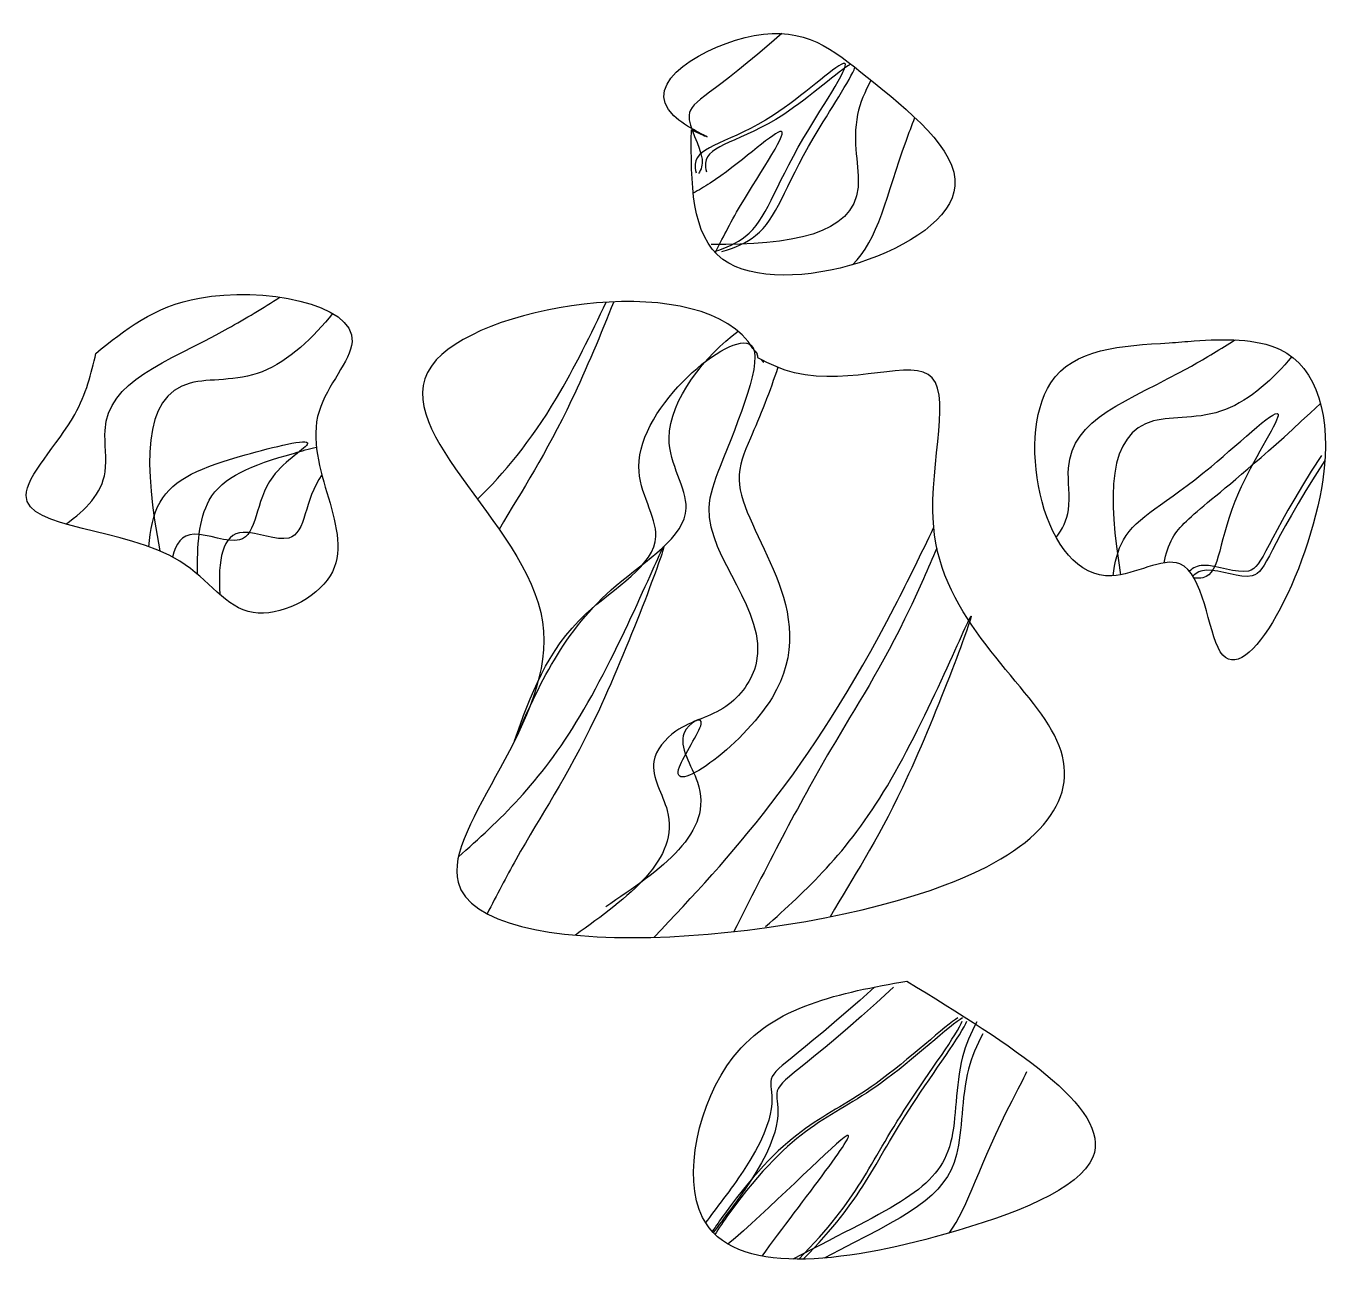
# Model space of a CAD drawing. Extents: x 94466 to 95672, y 3600 to 4758.
import ezdxf

# ---------------------------------------------------------------- set-up
doc = ezdxf.new("R2010")
doc.units = 0
doc.header["$MEASUREMENT"] = 0
for name, color, linetype in [('窗线', 5, 'CONTINUOUS'), ('轴', 4, 'CONTINUOUS'), ('轴线', 2, 'CONTINUOUS')]:
    doc.layers.add(name, color=color, linetype=linetype)

msp = doc.modelspace()

# ---------------------------------------------------------------- linework, layer by layer
at = {"layer": '窗线'}
for points, knots in [([(95164, 4750.8), (95099.4, 4693.2), (95063.4, 4685.4), (95093.9, 4639.6), (95089.7, 4625), (95087, 4621.3)], [295.194359, 295.194359, 295.194359, 295.194359, 347.234883, 389.538147, 407.859659, 407.859659, 407.859659, 407.859659]), ([(95101.7, 4549.3), (95112.8, 4552.7), (95147.8, 4568.4), (95159.8, 4624), (95252.4, 4757.1), (95138.2, 4651.2), (95081.1, 4647.1), (95084.2, 4625), (95084.9, 4622.1)], [52.846564, 52.846564, 52.846564, 52.846564, 88.00503, 178.024486, 236.687768, 281.20112, 347.234883, 356.471484, 356.471484, 356.471484, 356.471484]), ([(95227.8, 4722.6), (95217.5, 4716.7), (95146, 4651.8), (95090.6, 4647.8), (95093.7, 4625.8), (95094.4, 4622.9)], [240.298048, 240.298048, 240.298048, 240.298048, 281.20112, 347.234883, 356.471484, 356.471484, 356.471484, 356.471484]), ([(95108.6, 4549.3), (95120.8, 4552.7), (95157.2, 4568.3), (95168.4, 4620.6), (95227.9, 4708.6), (95231.7, 4719.6)], [50.102772, 50.102772, 50.102772, 50.102772, 88.00503, 178.024486, 222.895715, 222.895715, 222.895715, 222.895715]), ([(95246.5, 4707.7), (95240.8, 4697.2), (95225.7, 4660.4), (95254.3, 4568.1), (95172, 4555.3), (95098.9, 4555.6)], [522.39321, 522.39321, 522.39321, 522.39321, 550.233461, 617.51923, 782.653128, 782.653128, 782.653128, 782.653128]), ([(95229.3, 4537.1), (95253.1, 4558.9), (95262.3, 4608.5), (95284.3, 4665.8), (95287.1, 4673.1)], [168.009648, 168.009648, 168.009648, 168.009648, 282.622262, 299.28453, 299.28453, 299.28453, 299.28453]), ([(95102.7, 4548.2), (95108.7, 4560.4), (95129.3, 4601.4), (95194, 4694.3), (95118.2, 4624.1), (95087.2, 4605.9), (95082.2, 4603.2)], [146.338821, 146.338821, 146.338821, 146.338821, 178.024486, 236.687768, 281.20112, 290.224919, 290.224919, 290.224919, 290.224919]), ([(94502.4, 4297.3), (94521.1, 4310.4), (94544.7, 4334.5), (94528.1, 4426.3), (94607.6, 4449.6), (94684.9, 4497.4), (94700.3, 4507)], [33.329566, 33.329566, 33.329566, 33.329566, 96.426043, 134.87193, 282.622262, 322.72367, 322.72367, 322.72367, 322.72367]), ([(94883, 4320.2), (94907.3, 4344.4), (94947.8, 4391.9), (94988.4, 4473.9), (95001.8, 4502.5)], [60.582708, 60.582708, 60.582708, 60.582708, 172.194102, 246.756413, 246.756413, 246.756413, 246.756413]), ([(95008.7, 4502.8), (94997.2, 4473.7), (94957.6, 4378.8), (94924.3, 4329.3), (94903, 4292.4)], [442.635217, 442.635217, 442.635217, 442.635217, 517.678065, 654.019211, 654.019211, 654.019211, 654.019211]), ([(94748.9, 4492.1), (94732.2, 4470.4), (94684.7, 4425.2), (94570.7, 4441.2), (94575, 4350.2), (94589.2, 4272.4)], [482.243501, 482.243501, 482.243501, 482.243501, 550.233461, 617.51923, 792.371447, 792.371447, 792.371447, 792.371447]), ([(94917.1, 4096.8), (94939.4, 4147.6), (94974.3, 4227), (95099.8, 4299.4), (95036.4, 4383.6), (95094, 4453.7), (95123.7, 4475.6)], [0, 0, 0, 0, 171.529716, 268.078194, 334.62578, 431.206411, 431.206411, 431.206411, 431.206411]), ([(95417.6, 4284.9), (95423.5, 4292.6), (95432.8, 4311.7), (95418.4, 4391.3), (95495.6, 4414), (95569.9, 4459.3), (95583.2, 4467.5)], [66.354378, 66.354378, 66.354378, 66.354378, 96.426043, 134.87193, 282.622262, 316.37776, 316.37776, 316.37776, 316.37776]), ([(95160.3, 4442.2), (95153.7, 4420.9), (95136.3, 4379.1), (95105.4, 4308.3), (95248.4, 4176.1), (95033.7, 4025.5), (95103.8, 4127.8), (95059.2, 4103.4), (95118.9, 4022.8), (95051.8, 3977.5), (95001.3, 3943.4)], [546.60893, 546.60893, 546.60893, 546.60893, 603.05869, 642.911133, 792.732325, 877.869987, 908.413671, 942.705786, 989.7625, 1132.950078, 1132.950078, 1132.950078, 1132.950078]), ([(95635.3, 4452.1), (95618.8, 4432), (95573.1, 4390.5), (95464.5, 4405.7), (95465.1, 4322.4), (95477.2, 4250.3)], [487.41547, 487.41547, 487.41547, 487.41547, 550.233461, 617.51923, 782.653128, 782.653128, 782.653128, 782.653128]), ([(95470.2, 4249.3), (95471.7, 4261.9), (95481.2, 4300.4), (95534.9, 4321.4), (95651.3, 4434.3), (95565.2, 4304.5), (95570.4, 4247.4), (95548.1, 4247), (95545.1, 4247.3)], [50.102772, 50.102772, 50.102772, 50.102772, 88.00503, 178.024486, 236.687768, 281.20112, 347.234883, 356.471484, 356.471484, 356.471484, 356.471484]), ([(95517.3, 4261.4), (95518.9, 4269.9), (95529.8, 4303.3), (95563.5, 4316.5), (95661.9, 4408.8), (95662, 4408.8)], [60.815233, 60.815233, 60.815233, 60.815233, 88.00503, 178.024486, 178.081569, 178.081569, 178.081569, 178.081569]), ([(94579.2, 4276.3), (94580.3, 4292), (94588.7, 4334.4), (94644.6, 4356.3), (94751.6, 4382.9), (94675, 4339.5), (94681.5, 4266.6), (94616.1, 4296.1), (94603.7, 4279.3), (94600.9, 4266.8)], [42.23205, 42.23205, 42.23205, 42.23205, 88.00503, 178.024486, 236.687768, 281.20112, 347.234883, 389.538147, 428.155167, 428.155167, 428.155167, 428.155167]), ([(94624.1, 4250.8), (94623.8, 4277.1), (94626.9, 4333.3), (94677.5, 4353.1), (94727.2, 4366.8), (94734, 4368.5)], [16.933609, 16.933609, 16.933609, 16.933609, 88.00503, 178.024486, 192.762824, 192.762824, 192.762824, 192.762824]), ([(95662.7, 4360.7), (95609.8, 4279.3), (95608.9, 4240.3), (95557.7, 4263.3), (95544, 4256.9), (95540.8, 4253.6)], [292.83557, 292.83557, 292.83557, 292.83557, 347.234883, 389.538147, 407.859659, 407.859659, 407.859659, 407.859659]), ([(95665.9, 4356.2), (95613, 4274.8), (95612.1, 4235.8), (95560.9, 4258.9), (95547.2, 4252.5), (95544, 4249.2)], [292.83557, 292.83557, 292.83557, 292.83557, 347.234883, 389.538147, 407.859659, 407.859659, 407.859659, 407.859659]), ([(94739.1, 4342.8), (94722.3, 4320), (94727, 4268.4), (94648, 4304), (94643.2, 4263.6), (94644.6, 4232.3)], [281.20112, 281.20112, 281.20112, 281.20112, 347.234883, 389.538147, 458.705372, 458.705372, 458.705372, 458.705372]), ([(95046.1, 3915.3), (95117.3, 3990.8), (95199.2, 4077.9), (95293.2, 4270.5), (95304.4, 4293.9)], [0, 0, 0, 0, 378.462425, 436.024913, 436.024913, 436.024913, 436.024913]), ([(95307.2, 4275.1), (95299.2, 4256.2), (95263.1, 4174.3), (95203, 4084.3), (95149.5, 3979.2), (95119.6, 3920.5)], [677.861889, 677.861889, 677.861889, 677.861889, 723.946387, 874.194673, 1064.736414, 1064.736414, 1064.736414, 1064.736414]), ([(95149.1, 3925.1), (95186.6, 3958.7), (95262.1, 4026.5), (95375.2, 4306), (95278.4, 4043), (95230, 3971), (95208.8, 3934.3)], [0, 0, 0, 0, 172.194102, 346.989755, 517.678065, 653.820318, 653.820318, 653.820318, 653.820318]), ([(95249.8, 3869.2), (95173.1, 3799.4), (95139.6, 3791), (95167.8, 3748.5), (95102.7, 3663.4), (95093.5, 3651.5)], [297.657225, 297.657225, 297.657225, 297.657225, 347.234883, 389.538147, 402.061709, 402.061709, 402.061709, 402.061709]), ([(95267.2, 3869), (95180.5, 3788.7), (95144.5, 3780.9), (95173.2, 3737.7), (95109.8, 3654.3), (95100.6, 3642.3)], [295.194359, 295.194359, 295.194359, 295.194359, 347.234883, 389.538147, 401.396197, 401.396197, 401.396197, 401.396197]), ([(95326.9, 3840.8), (95316.6, 3834.9), (95222.9, 3747.3), (95169.8, 3743.4), (95103, 3648.1), (95099.8, 3643.2)], [240.298048, 240.298048, 240.298048, 240.298048, 281.20112, 347.234883, 351.534196, 351.534196, 351.534196, 351.534196]), ([(95331.1, 3840.8), (95320.7, 3834.9), (95227.1, 3747.3), (95173.6, 3743.4), (95105.6, 3646), (95102.3, 3640.6)], [240.298048, 240.298048, 240.298048, 240.298048, 281.20112, 347.234883, 352.318556, 352.318556, 352.318556, 352.318556]), ([(95179.7, 3617.6), (95236.6, 3675.6), (95245.7, 3716.5), (95327, 3826.8), (95330.8, 3837.8)], [88.618497, 88.618497, 88.618497, 88.618497, 178.024486, 222.895715, 222.895715, 222.895715, 222.895715]), ([(95183.9, 3617.7), (95240.8, 3675.6), (95249.8, 3716.5), (95331.1, 3826.8), (95335, 3837.8)], [88.6402, 88.6402, 88.6402, 88.6402, 178.024486, 222.895715, 222.895715, 222.895715, 222.895715]), ([(95344.3, 3837), (95338.5, 3826.6), (95323.4, 3789.8), (95329.1, 3688.8), (95268.5, 3667.1), (95174.4, 3617.7)], [522.39321, 522.39321, 522.39321, 522.39321, 550.233461, 617.51923, 750.736308, 750.736308, 750.736308, 750.736308]), ([(95349.8, 3825.9), (95344.1, 3815.4), (95328.9, 3778.6), (95334.3, 3682.8), (95280.8, 3658.7), (95203.3, 3618.7)], [522.39321, 522.39321, 522.39321, 522.39321, 550.233461, 617.51923, 739.171437, 739.171437, 739.171437, 739.171437]), ([(95318.7, 3641.8), (95336.6, 3665.6), (95348.2, 3712.7), (95387.5, 3784), (95390.4, 3791.3)], [182.447576, 182.447576, 182.447576, 182.447576, 282.622262, 299.28453, 299.28453, 299.28453, 299.28453]), ([(95145.9, 3620.4), (95181.5, 3669.8), (95285.6, 3799.4), (95149.9, 3661.2), (95114.3, 3631.5)], [182.27163, 182.27163, 182.27163, 182.27163, 236.687768, 276.617012, 276.617012, 276.617012, 276.617012])]:
    msp.add_open_spline(points, degree=3, knots=knots, dxfattribs=at)
for points in [[(94917.1, 4096.8), (94983, 4214.2), (95047.7, 4285.9), (95031.9, 4350.5), (95135.4, 4462.8), (95107.1, 4350.5), (95096.7, 4312.1), (95140.4, 4168.8), (95112.4, 4128.6), (95066.1, 4105.7), (95045.9, 4077.9), (95058.2, 4032.5), (94973.3, 3917.2)], [(94865.2, 3989.5), (94977.7, 4119.9), (95055.1, 4276.6), (94991.7, 4118.1), (94918.3, 3987), (94891.7, 3937)]]:
    msp.add_spline(points, degree=3, dxfattribs=at)
at = {"layer": '轴'}
for points in [[(95080.5, 4661.8), (95109.7, 4542), (95324.1, 4609.8), (95243.1, 4710.4), (95138.6, 4748.9), (95064.3, 4674.7), (95094.6, 4655.5), (95080.5, 4661.8)], [(95522.2, 4464.8), (95412.6, 4427.8), (95469, 4249.3), (95531.8, 4260.5), (95569.3, 4179.3), (95664, 4338.3), (95624.5, 4458.7), (95545.3, 4466.6), (95522.2, 4464.8)], [(95279.7, 3874.8), (95119.2, 3804.4), (95090.9, 3656.2), (95314.7, 3640.7), (95451.5, 3712.1), (95279.7, 3874.8)]]:
    msp.add_spline(points, degree=3, dxfattribs=at)
at = {"layer": '轴线', "color": 4}
msp.add_open_spline([(95137.4, 4459.6), (95093.8, 4533), (94667.1, 4467.6), (95064.7, 4213.8), (94694, 3874.8), (95345.5, 3921.4), (95477.7, 4090.2), (95262.9, 4240.9), (95344, 4479.9), (95216, 4418.2), (95153.1, 4444.8), (95142, 4451)], degree=3, knots=[14.154175, 14.154175, 14.154175, 14.154175, 280.025967, 579.921997, 873.827322, 1310.315724, 1580.364237, 1840.961436, 2016.059702, 2186.87366, 2224.163, 2224.163, 2224.163, 2224.163], dxfattribs=at)
msp.add_spline([(94530.2, 4455.1), (94510.7, 4398.6), (94465.7, 4323.7), (94607.9, 4262.9), (94675.5, 4215.5), (94746.6, 4249.3), (94736.4, 4401.5), (94766.9, 4465.7), (94625.9, 4506.2), (94530.2, 4455.1)], degree=3, dxfattribs=at)
at = {"layer": '轴线'}
for points in [[(95137.4, 4459.6), (95138.7, 4458.1), (95140, 4456.4), (95141.2, 4454.7)], [(95140.9, 4454.6), (95141.3, 4453.3), (95141.7, 4452.1), (95142, 4451)]]:
    msp.add_open_spline(points, degree=3, dxfattribs=at)
msp.add_open_spline([(95145.1, 4449.3), (95146.3, 4447.7), (95147.5, 4446.2), (95147.2, 4447.6), (95146.9, 4448.4)], degree=3, knots=[2261.434386, 2261.434386, 2261.434386, 2261.434386, 2266.792643, 2269.654399, 2269.654399, 2269.654399, 2269.654399], dxfattribs=at)

doc.saveas('drawing.dxf')
